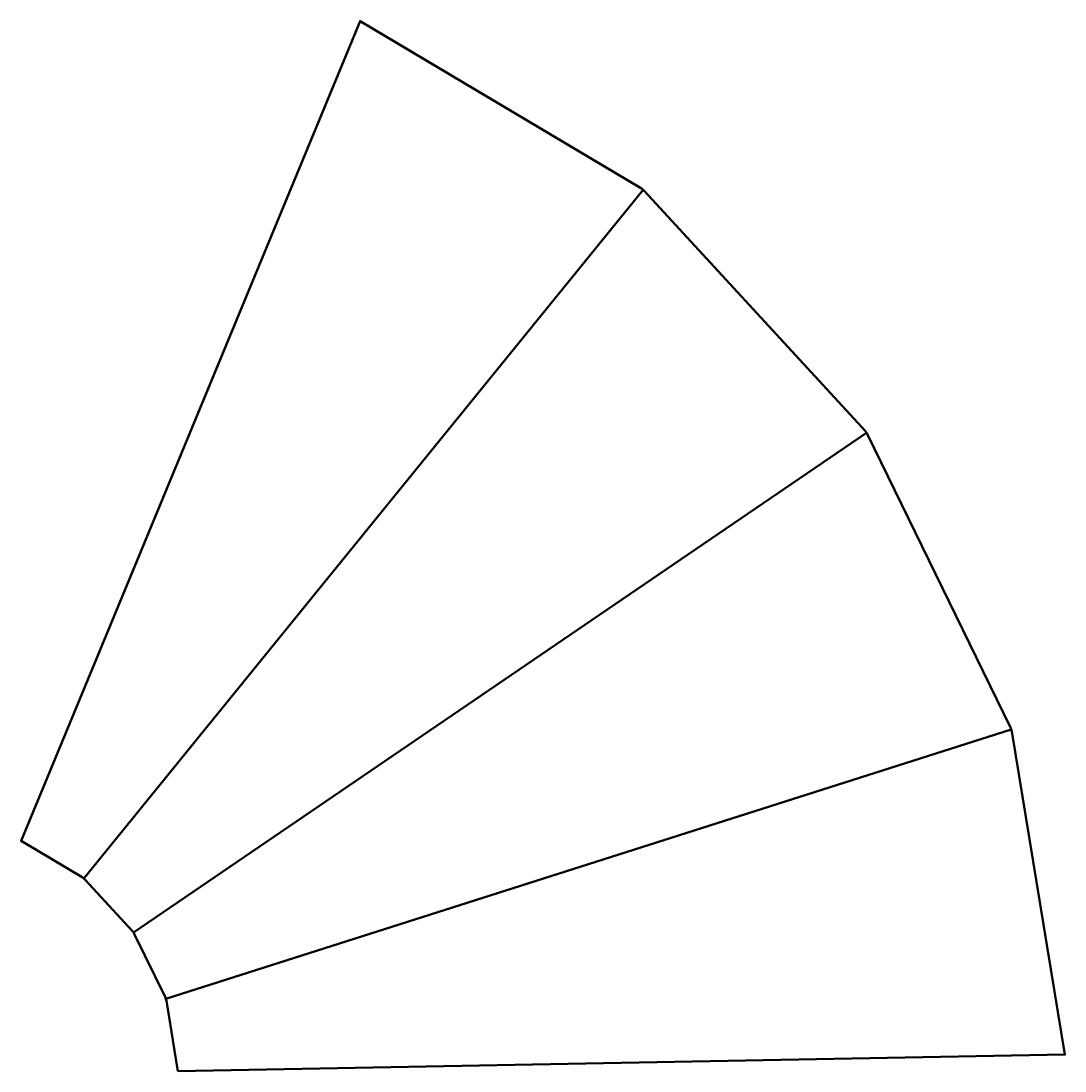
# Model space of a CAD drawing. Header units: millimetres. Extents: x 143 to 690, y 210 to 760.
import ezdxf

# ---------------------------------------------------------------- set-up
doc = ezdxf.new("R2010")
doc.units = ezdxf.units.MM
doc.layers.add('IV_BEND_DOWN', color=250, linetype='Continuous', lineweight=50)
doc.layers.add('IV_OUTER_PROFILE', color=7, linetype='Continuous', lineweight=50)

msp = doc.modelspace()

# ---------------------------------------------------------------- linework, layer by layer
at = {"layer": 'IV_BEND_DOWN'}
for p, q in [((469.04, 671.48), (176.23, 311.05)), ((585.98, 544.31), (202.33, 282.67)), ((661.67, 389.02), (219.22, 248.01))]:
    msp.add_line(p, q, dxfattribs=at)
at = {"layer": 'IV_OUTER_PROFILE', "flags": 128}
msp.add_lwpolyline([(225.55, 210.26), (219.49, 246.99), (219.36, 247.51), (219.22, 248.01), (219.04, 248.51), (218.85, 249), (202.88, 281.77), (202.61, 282.23), (202.33, 282.67), (202.02, 283.1), (201.69, 283.51), (177.01, 310.34), (176.63, 310.7), (176.23, 311.05), (175.81, 311.37), (175.38, 311.67), (143.4, 330.72), (320.9, 759.83), (468.19, 672.1), (468.62, 671.8), (469.04, 671.48), (469.44, 671.13), (469.82, 670.77), (585.34, 545.15), (585.67, 544.74), (585.98, 544.31), (586.26, 543.87), (586.53, 543.41), (661.3, 390.01), (661.5, 389.52), (661.67, 389.02), (661.82, 388.51), (661.94, 388), (689.84, 218.85)], close=True, dxfattribs=at)

doc.saveas('drawing.dxf')
